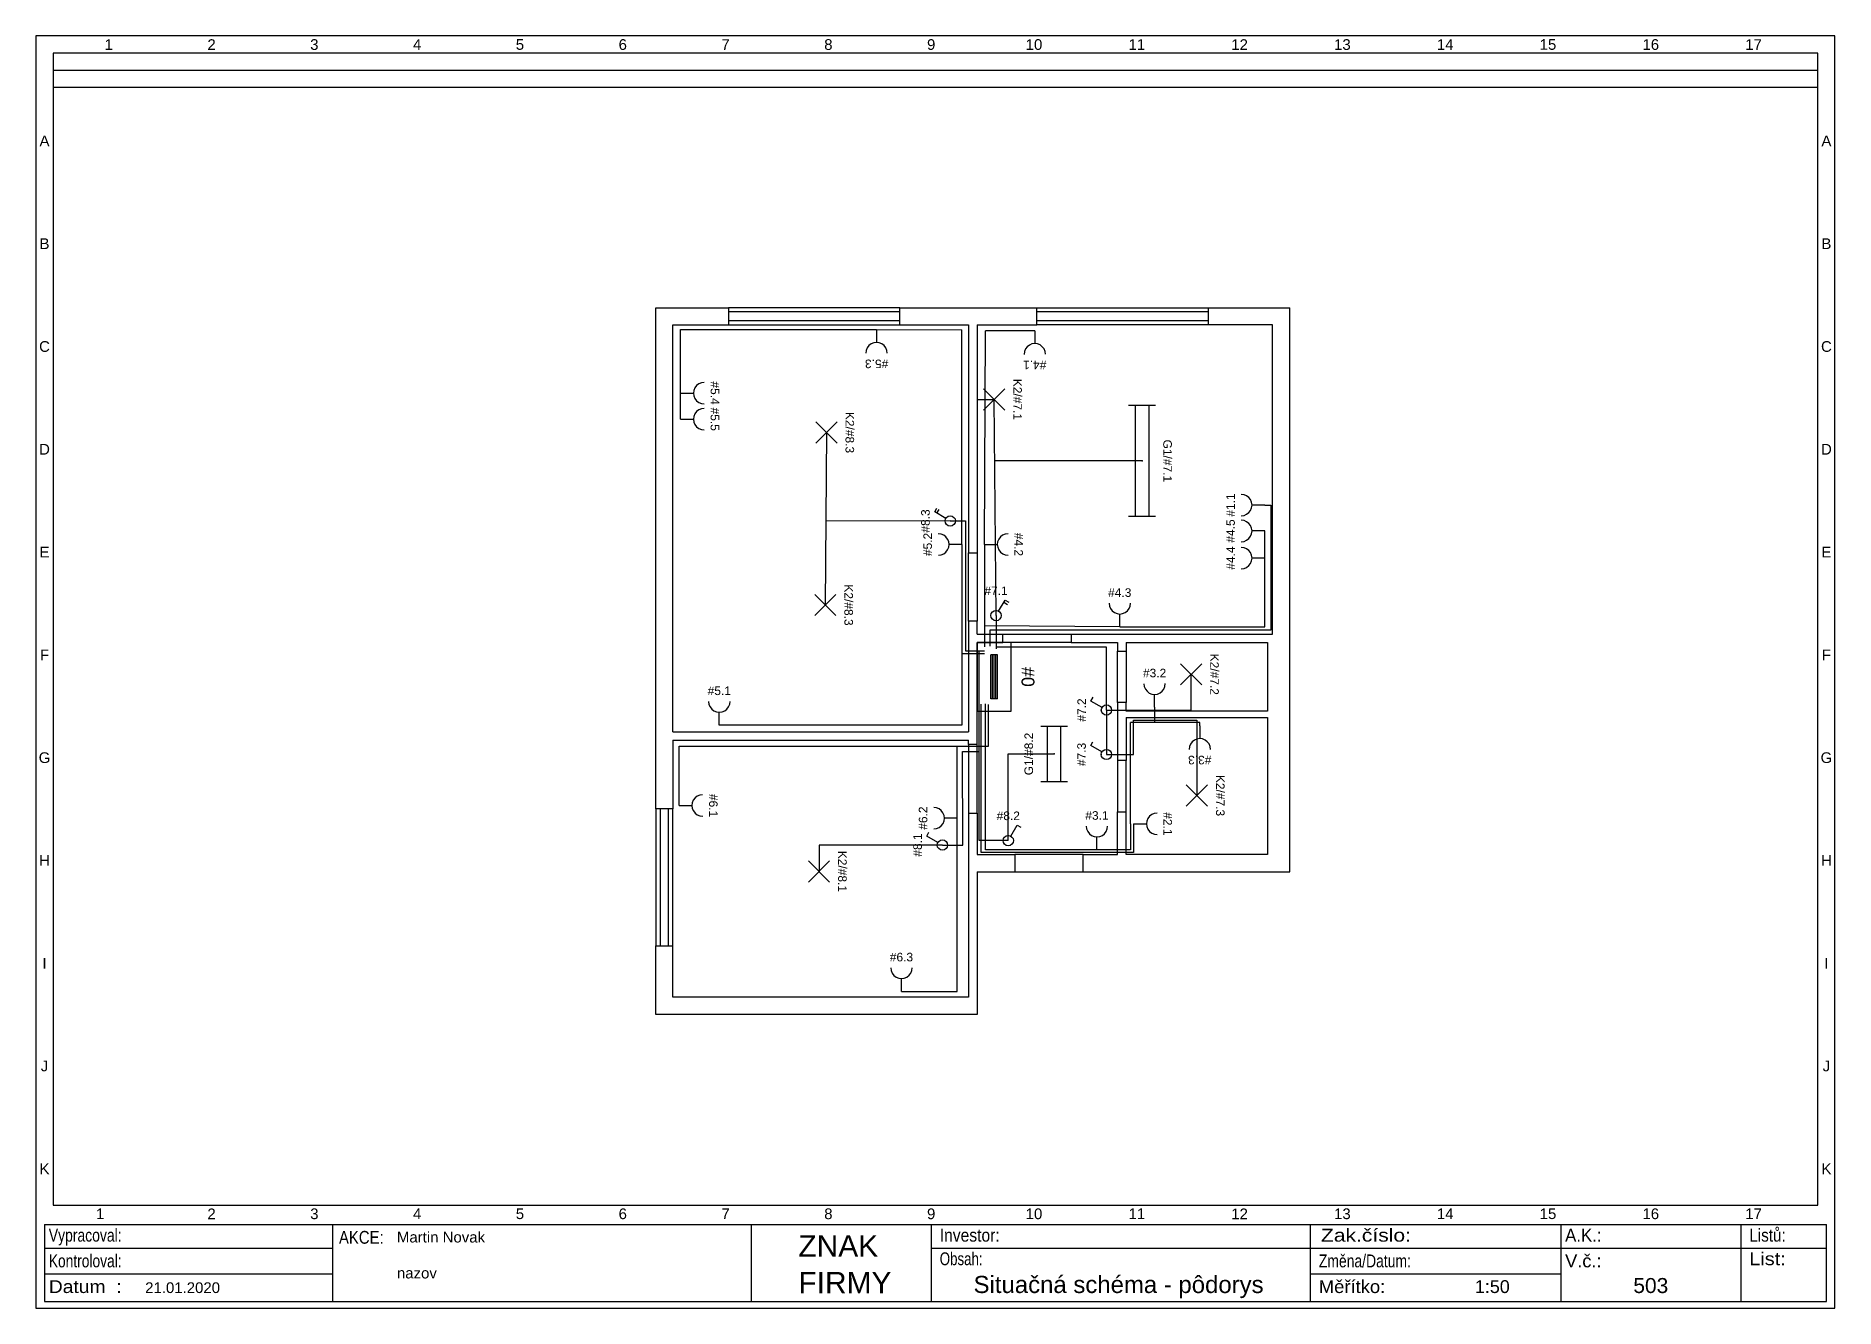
# Model space of a CAD drawing. Header units: millimetres. Extents: x -7235 to 13765, y -6528 to 8322.
import ezdxf
from ezdxf.enums import TextEntityAlignment as Align

# ---------------------------------------------------------------- set-up
doc = ezdxf.new("R2010")
doc.units = ezdxf.units.MM
for name, color, linetype in [('dvere', 6, 'Continuous'), ('EL1', 7, 'Continuous'), ('EL2', 3, 'Continuous'), ('EL3', 4, 'Continuous'), ('FIRMA', 7, 'Continuous'), ('okna', 5, 'Continuous'), ('rozvody', 1, 'Continuous'), ('RÁMEČEK', 3, 'Continuous'), ('svetlarozvody', 2, 'Continuous')]:
    doc.layers.add(name, color=color, linetype=linetype)
doc.styles.get("Standard").update_dxf_attribs({"font": 'arial.ttf'})

# ---------------------------------------------------------------- blocks, each defined once
blk = doc.blocks.new('ELJR11')
at = {"layer": 'EL2', "linetype": 'Continuous'}
for p, q in [((0.821573, 0.597184), (0.178427, 0.597184)), ((0.178427, 0.597184), (0.178427, 0.399725)), ((0.821573, 0.549328), (0.178427, 0.549328)), ((0.821573, 0.597184), (0.821573, 0.399725)), ((0.821573, 0.499748), (0.178427, 0.499748)), ((0.821573, 0.45103), (0.178427, 0.45103)), ((0.821573, 0.399725), (0.178427, 0.399725))]:
    blk.add_line(p, q, dxfattribs=at)
at = {"layer": 'EL3', "linetype": 'Continuous'}
for p, q in [((1, 1), (0, 1)), ((0, 1), (0, 0)), ((1, 0), (1, 1)), ((0, 0), (1, 0))]:
    blk.add_line(p, q, dxfattribs=at)
at = {"layer": 'EL1', "linetype": 'Continuous', "flags": 1}
blk.add_attdef('ZARIZENI', (0.5, 0.5), '', height=0.2, dxfattribs=at)
at = {"layer": 'EL2'}
blk.add_attdef('POPIS', text='', height=0.3, dxfattribs=at).set_placement((0.5, 1.3), align=Align.CENTER)
blk = doc.blocks.new('ELJZ1')
at = {"layer": 'EL2', "linetype": 'Continuous'}
blk.add_line((0, 0), (0, 3), dxfattribs=at)
blk.add_arc((0, 5.5), 2.5, 180, 0.4405, dxfattribs=at)
at = {"layer": 'EL1', "linetype": 'Continuous', "flags": 8}
blk.add_attdef('POPIS', text='', height=2, dxfattribs=at).set_placement((0, 8), align=Align.MIDDLE)
at = {"layer": 'EL1', "linetype": 'Continuous', "flags": 1}
blk.add_attdef('ZARIZENI', (0, 2.4), '', height=2, dxfattribs=at)
at = {"layer": 'EL1', "flags": 8}
blk.add_attdef('DRUH', (3, 3.5), '', height=1.7, dxfattribs=at)
blk = doc.blocks.new('ELJQ1')
at = {"linetype": 'Continuous'}
blk.add_point((0, 2.4), dxfattribs=at)
at = {"layer": 'EL2', "linetype": 'Continuous'}
for p, q in [((0.6, 2.239246), (2.099998, 4.837314)), ((2.099998, 4.837314), (2.96603, 4.337314))]:
    blk.add_line(p, q, dxfattribs=at)
blk.add_circle((0, 1.2), 1.2, dxfattribs=at)
at = {"layer": 'EL1', "linetype": 'Continuous', "flags": 8}
blk.add_attdef('POPIS', text='', height=2, dxfattribs=at).set_placement((0, 7), align=Align.MIDDLE)
at = {"layer": 'EL1', "linetype": 'Continuous', "flags": 1}
blk.add_attdef('ZARIZENI', (0, 1.2), '', height=2, dxfattribs=at)
at = {"layer": 'EL1', "flags": 8}
blk.add_attdef('DRUH', (2, 0.5), '', height=1.7, dxfattribs=at)
blk = doc.blocks.new('ELJL33')
at = {"layer": 'EL3', "linetype": 'Continuous'}
for p, q in [((-2.474874, -2.474874), (2.474874, 2.474874)), ((-2.474874, 2.474874), (2.474874, -2.474874))]:
    blk.add_line(p, q, dxfattribs=at)
at = {"layer": 'EL1', "flags": 8}
blk.add_attdef('POPIS', text='', height=2, dxfattribs=at).set_placement((0, 5.5), align=Align.MIDDLE)
at = {"layer": 'EL1', "linetype": 'Continuous', "flags": 1}
blk.add_attdef('SVITIDLO', (0, 0), '', height=2, dxfattribs=at)
blk = doc.blocks.new('ELJL12')
at = {"layer": 'EL3', "linetype": 'Continuous'}
for p, q in [((-3.25, -1.56), (-3.25, 1.56)), ((-3.25, 0.78), (3.25, 0.78)), ((3.25, 1.56), (3.25, -1.56)), ((-3.25, -0.78), (3.25, -0.78))]:
    blk.add_line(p, q, dxfattribs=at)
at = {"layer": 'EL3'}
blk.add_point((0, 0), dxfattribs=at)
at = {"layer": 'EL1', "flags": 8}
blk.add_attdef('POPIS', text='', height=1, dxfattribs=at).set_placement((0, 3), align=Align.MIDDLE)
at = {"layer": 'EL1', "linetype": 'Continuous', "flags": 1}
blk.add_attdef('SVITIDLO', (0, 0), '', height=2, dxfattribs=at)
blk = doc.blocks.new('ELJQ26')
at = {"layer": 'EL2', "linetype": 'Continuous'}
for p, q in [((0.6, 2.239246), (2.099998, 4.837314)), ((1.799998, 4.317699), (2.66603, 3.817699)), ((2.099998, 4.837314), (2.96603, 4.337314))]:
    blk.add_line(p, q, dxfattribs=at)
blk.add_circle((0, 1.2), 1.2, dxfattribs=at)
blk.add_point((0, 2.4), dxfattribs=at)
at = {"layer": 'EL1', "linetype": 'Continuous', "flags": 8}
blk.add_attdef('POPIS', text='', height=2, dxfattribs=at).set_placement((0, 7), align=Align.MIDDLE)
at = {"layer": 'EL1', "linetype": 'Continuous', "flags": 1}
blk.add_attdef('ZARIZENI', (0, 1.2), '', height=2, dxfattribs=at)
at = {"layer": 'EL1', "flags": 8}
blk.add_attdef('DRUH', (2, 0.5), '', height=1.7, dxfattribs=at)
blk = doc.blocks.new('ELJL35')
at = {"layer": 'EL3', "linetype": 'Continuous'}
for p, q in [((-2.474874, 6.474874), (2.474874, 1.525126)), ((-2.474874, 1.525126), (2.474874, 6.474874)), ((-2, 0), (2, 0)), ((0, 0), (0, 4))]:
    blk.add_line(p, q, dxfattribs=at)
at = {"layer": 'EL1', "flags": 8}
blk.add_attdef('POPIS', text='', height=2, dxfattribs=at).set_placement((0, 9.5), align=Align.MIDDLE)
at = {"layer": 'EL1', "linetype": 'Continuous', "flags": 1}
blk.add_attdef('SVITIDLO', (0, 4), '', height=2, dxfattribs=at)
blk = doc.blocks.new('ELJL2')
at = {"layer": 'EL3', "linetype": 'Continuous'}
for p, q in [((-6.5, -1.56), (-6.5, 1.56)), ((-6.5, 0.78), (6.5, 0.78)), ((6.5, 1.56), (6.5, -1.56)), ((-6.5, -0.78), (6.5, -0.78))]:
    blk.add_line(p, q, dxfattribs=at)
at = {"layer": 'EL3'}
blk.add_point((0, 0), dxfattribs=at)
at = {"layer": 'EL1', "flags": 8}
blk.add_attdef('POPIS', text='', height=1, dxfattribs=at).set_placement((0, 3), align=Align.MIDDLE)
at = {"layer": 'EL1', "linetype": 'Continuous', "flags": 1}
blk.add_attdef('SVITIDLO', (0, 0), '', height=2, dxfattribs=at)
blk = doc.blocks.new('a3_pole')
at = {"layer": 'RÁMEČEK', "linetype": 'Continuous'}
for p, q in [((-418, 19.5), (-2, 19.5)), ((-253, 19.5), (-253, 1.5)), ((-211, 19.5), (-211, 1.5)), ((-122.5, 19.5), (-122.5, 1.5)), ((-64, 19.5), (-64, 1.5)), ((-22, 19.5), (-22, 1.5))]:
    blk.add_line(p, q, dxfattribs=at)
at = {"layer": 'RÁMEČEK'}
blk.add_line((-350.75, 19.5), (-350.75, 1.5), dxfattribs=at)
for points in [[(-420, 0), (0, 0), (0, 297), (-420, 297)], [(-416, 293), (-416, 24), (-4, 24), (-4, 293)]]:
    blk.add_lwpolyline(points, close=True, dxfattribs=at)
at = {"layer": 'RÁMEČEK', "color": 7, "linetype": 'Continuous'}
for points in [[(-416, 289), (-4, 289)], [(-4, 285), (-416, 285)], [(-418, 14), (-350.75, 14)], [(-122.5, 14), (-64, 14)], [(-418, 8), (-350.75, 8)], [(-122.5, 8), (-64, 8)]]:
    blk.add_lwpolyline(points, dxfattribs=at)
at = {"layer": 'RÁMEČEK', "linetype": 'Continuous'}
for points in [[(-418, 19.5), (-418, 1.5), (-2, 1.5), (-2, 19.5)], [(-64, 14), (-22, 14)], [(-22, 14), (-2, 14)]]:
    blk.add_lwpolyline(points, dxfattribs=at)
at = {"layer": 'RÁMEČEK'}
blk.add_lwpolyline([(-211, 14), (-122.5, 14)], dxfattribs=at)
at = {"layer": 'FIRMA', "color": 7, "linetype": 'Continuous'}
for s, p in [('ZNAK', (-242, 12)), ('FIRMY', (-242, 3.428571))]:
    blk.add_text(s, height=5, dxfattribs=at).set_placement(p)
at = {"layer": 'RÁMEČEK', "color": 7, "linetype": 'Continuous'}
for s, p in [('1', (-403, 295)), ('2', (-379, 295)), ('3', (-355, 295)), ('4', (-331, 295)), ('5', (-307, 295)), ('6', (-283, 295)), ('7', (-259, 295)), ('8', (-235, 295)), ('9', (-211, 295)), ('10', (-187, 295)), ('11', (-163, 295)), ('12', (-139, 295)), ('13', (-115, 295)), ('14', (-91, 295)), ('15', (-67, 295)), ('16', (-43, 295)), ('17', (-19, 295)), ('A', (-418, 272.5)), ('A', (-2, 272.5)), ('B', (-418, 248.5)), ('B', (-2, 248.5)), ('C', (-418, 224.5)), ('C', (-2, 224.5)), ('D', (-418, 200.5)), ('D', (-2, 200.5)), ('E', (-418, 176.5)), ('E', (-2, 176.5)), ('F', (-418, 152.5)), ('F', (-2, 152.5)), ('G', (-418, 128.5)), ('G', (-2, 128.5)), ('H', (-418, 104.5)), ('H', (-2, 104.5)), ('I', (-418, 80.5)), ('I', (-2, 80.5)), ('J', (-418, 56.5)), ('J', (-2, 56.5)), ('K', (-418, 32.5)), ('K', (-2, 32.5)), ('1', (-405, 22)), ('2', (-379, 22)), ('3', (-355, 22)), ('4', (-331, 22)), ('5', (-307, 22)), ('6', (-283, 22)), ('7', (-259, 22)), ('8', (-235, 22)), ('9', (-211, 22)), ('10', (-187, 22)), ('11', (-163, 22)), ('12', (-139, 22)), ('13', (-115, 22)), ('14', (-91, 22)), ('15', (-67, 22)), ('16', (-43, 22)), ('17', (-19, 22))]:
    blk.add_text(s, height=2.5, dxfattribs=at).set_placement(p, align=Align.MIDDLE)
for s, width, p, p2 in [('Vypracoval:', 0.776386, (-417, 15.5), (-400, 15.5)), ('AKCE:', 0.828991, (-349.25462, 15), (-338.828334, 15)), ('Investor:', 0.871064, (-209, 15.5), (-195, 15.5)), ('Zak.číslo:', 1.17106, (-120, 15.5), (-99, 15.5)), ('A.K.:', 0.935721, (-63, 15.5), (-54.5, 15.5)), ('Listů:', 0.848553, (-20, 15.5), (-11.5, 15.5)), ('Kontroloval:', 0.768131, (-417, 9.5), (-400, 9.5)), ('Obsah:', 0.740068, (-209, 10), (-199, 10)), ('Změna/Datum:', 0.775719, (-120.5, 9.5), (-99, 9.5)), ('V.č.:', 1.013831, (-63, 9.5), (-54.5, 9.5)), ('List:', 1.105875, (-20, 10), (-11.5, 10)), ('Datum  :', 1.073438, (-417, 3.5), (-400, 3.5)), ('Měřítko:', 1.023974, (-120.5, 3.5), (-105, 3.5))]:
    blk.add_text(s, height=3, dxfattribs=dict(at, width=width)).set_placement(p, p2, align=Align.FIT)
for tag, p, height in [('VYP', (-394.5, 15.5), 2.5), ('RADEK_1', (-335.724175, 15.3), 2.5), ('INVESTOR', (-191.5, 15.5), 2), ('RADEK_2', (-335.724175, 11.109185), 2.5), ('KONT', (-394.5, 9.5), 2.5), ('RADEK_3', (-335.724175, 6.909185), 2.5), ('DATE', (-394.5, 3.5), 2.5), ('RADEK_4', (-335.724175, 2.709185), 2.5)]:
    blk.add_attdef(tag, p, '', height=height, dxfattribs=at)
for tag, p in [('ZC', (-80, 15.5)), ('ZMENA', (-80, 9.5)), ('MERITKO', (-80, 3.5))]:
    blk.add_attdef(tag, text='', height=3, dxfattribs=at).set_placement(p, align=Align.CENTER)
at = {"layer": 'RÁMEČEK', "linetype": 'Continuous'}
for tag, height, p in [('AC', 3.5, (-39.25, 15)), ('OBSAH', 4, (-167.25, 3.5)), ('VC', 3.5, (-43, 3.5))]:
    blk.add_attdef(tag, text='', height=height, dxfattribs=at).set_placement(p, align=Align.CENTER)
at = {"layer": 'RÁMEČEK', "color": 7, "linetype": 'Continuous'}
blk.add_attdef('LISTU', text='', height=2.5, dxfattribs=at).set_placement((-4, 15.5), align=Align.RIGHT)
at = {"layer": 'RÁMEČEK', "linetype": 'Continuous'}
blk.add_attdef('LIST', text='', height=4, dxfattribs=at).set_placement((-4, 3.5), align=Align.RIGHT)

msp = doc.modelspace()

# ---------------------------------------------------------------- linework, layer by layer
for p, q in [((0, 5150), (850, 5150)), ((0, -700), (0, 5150)), ((2850, 5150), (4450, 5150)), ((6450, 5150), (7400, 5150)), ((7400, -1435), (7400, 5150)), ((200, 200), (200, 4950)), ((200, 4950), (850, 4950)), ((2850, 4950), (3650, 4950)), ((3650, 4950), (3650, 2290)), ((3750, 4950), (4450, 4950)), ((3750, 4950), (3750, 2290)), ((7200, 4950), (6450, 4950)), ((7200, 1340), (7200, 4950)), ((3650, 1490), (3650, 200)), ((3750, 1340), (3750, 1490)), ((3750, 1340), (4050, 1340)), ((4850, 1340), (7200, 1340)), ((3750, 1240), (4050, 1240)), ((3750, 50), (3750, 1240)), ((4850, 1240), (5390, 1240)), ((5390, 1240), (5390, 1140)), ((5490, 1240), (7140, 1240)), ((5490, 1240), (5490, 1140)), ((7140, 1240), (7140, 440)), ((5390, 540), (5390, -135)), ((5490, 440), (5490, 540)), ((7140, 440), (5490, 440)), ((5490, 365), (7140, 365)), ((5490, 365), (5490, -135)), ((7140, 365), (7140, -1235)), ((200, 200), (3650, 200)), ((200, 100), (3650, 100)), ((200, 100), (200, -700)), ((3650, 50), (3650, 100)), ((3650, -750), (3650, -2900)), ((3750, -750), (3750, -1235)), ((5390, -1235), (5390, -735)), ((5490, -1235), (5490, -735)), ((3750, -1235), (4190, -1235)), ((4990, -1235), (5390, -1235)), ((7140, -1235), (5490, -1235)), ((3750, -1435), (3750, -3100)), ((3750, -1435), (4190, -1435)), ((4990, -1435), (7400, -1435)), ((0, -3100), (0, -2300)), ((200, -2900), (200, -2300)), ((3650, -2900), (200, -2900)), ((3750, -3100), (0, -3100))]:
    msp.add_line(p, q)
at = {"layer": 'dvere'}
for p, q in [((3650, 1490), (3650, 2290)), ((3650, 2290), (3750, 2290)), ((3750, 2290), (3750, 1490)), ((3750, 1490), (3650, 1490)), ((4050, 1340), (4850, 1340)), ((4050, 1240), (4050, 1340)), ((4850, 1340), (4850, 1240)), ((4850, 1240), (4050, 1240)), ((5390, 540), (5390, 1140)), ((5390, 1140), (5490, 1140)), ((5490, 1140), (5490, 540)), ((5490, 540), (5390, 540)), ((3650, 50), (3650, -750)), ((3750, 50), (3650, 50)), ((3750, -750), (3750, 50)), ((5490, -135), (5390, -135)), ((5390, -135), (5390, -735)), ((5490, -735), (5490, -135)), ((3650, -750), (3750, -750)), ((5390, -735), (5490, -735)), ((4990, -1235), (4190, -1235)), ((4190, -1235), (4190, -1435)), ((4990, -1435), (4990, -1235)), ((4190, -1435), (4990, -1435))]:
    msp.add_line(p, q, dxfattribs=at)
at = {"layer": 'okna'}
for p, q in [((2850, 5150), (850, 5150)), ((850, 5150), (850, 4950)), ((2850, 5100), (850, 5100)), ((2850, 4950), (2850, 5150)), ((4450, 4950), (4450, 5150)), ((4450, 5150), (6450, 5150)), ((6450, 5100), (4450, 5100)), ((6450, 5150), (6450, 4950)), ((850, 5000), (2850, 5000)), ((850, 4950), (2850, 4950)), ((4450, 5000), (6450, 5000)), ((6450, 4950), (4450, 4950)), ((200, -700), (0, -700)), ((0, -700), (0, -2300)), ((50, -700), (50, -2300)), ((150, -2300), (150, -700)), ((200, -2300), (200, -700)), ((0, -2300), (200, -2300))]:
    msp.add_line(p, q, dxfattribs=at)
at = {"layer": 'rozvody'}
for p, q in [((290, 4153), (290, 4894)), ((290, 4894), (2578, 4894)), ((2578, 4894), (3574, 4890)), ((3574, 2386), (3574, 4890)), ((3837, 2386), (3851, 4880)), ((4424, 4881), (3851, 4880)), ((290, 3848), (290, 4153)), ((7110, 2846), (7180, 2846)), ((7180, 2846), (7180, 1386)), ((7110, 2227), (7110, 2543)), ((3574, 2386), (3574, 1114)), ((3837, 2386), (3837, 1192)), ((7110, 1424), (7110, 2227)), ((5416, 1424), (3837, 1434)), ((7180, 1386), (3899, 1386)), ((3899, 1386), (3899, 1197)), ((5416, 1424), (7110, 1424)), ((3574, 1114), (3837, 1114)), ((3574, 1114), (3574, 277)), ((3799, -1210), (3799, 522)), ((3848, 31), (3848, 526)), ((3883, 31), (3883, 516)), ((5823, 485), (5823, 307)), ((3574, 277), (742, 277)), ((5540, -876), (5540, 307)), ((6350, 307), (5540, 307)), ((6350, 269), (6350, 307)), ((272, -662), (272, 31)), ((272, 31), (3520, 31)), ((3520, -809), (3520, 31)), ((3520, 31), (3883, 31)), ((3848, -1178), (3848, 31)), ((3520, -2831), (3520, -809)), ((5540, -876), (5540, -1178)), ((5577, -876), (5577, -1210)), ((5577, -1210), (3799, -1210)), ((5150, -1178), (3848, -1178)), ((5540, -1178), (5150, -1178)), ((2868, -2831), (3520, -2831))]:
    msp.add_line(p, q, dxfattribs=at)
at = {"layer": 'svetlarozvody'}
for p, q in [((3972, 1555), (3950, 4079)), ((1992, 3693), (1979, 1679)), ((5676, 3362), (3956, 3361)), ((3438, 2660), (1985, 2659)), ((3438, 2660), (3614, 2660)), ((3614, 2660), (3614, 1144)), ((3972, 1555), (3972, 1555)), ((3972, 1555), (3972, 1166)), ((3614, 1144), (3837, 1144)), ((3774, -1072), (3774, 1144)), ((5261, 1185), (3972, 1185)), ((5261, 453), (5261, 1185)), ((6249, 453), (6249, 870)), ((5261, 453), (5260, -66)), ((5261, 453), (6249, 453)), ((5575, -66), (5575, 333)), ((5575, 333), (6317, 333)), ((6317, 333), (6317, -545)), ((3586, -1123), (3579, -32)), ((3579, -32), (3774, -32)), ((4115, -1072), (4115, -60)), ((4115, -60), (4652, -60)), ((5260, -66), (5575, -66)), ((3346, -1123), (1906, -1123)), ((1906, -1123), (1906, -1431)), ((3346, -1123), (3586, -1123)), ((4115, -1072), (3774, -1072))]:
    msp.add_line(p, q, dxfattribs=at)

# ---------------------------------------------------------------- block references
at = {"layer": 'EL1', "xscale": 50, "yscale": 50, "zscale": 50}
msp.add_blockref('a3_pole', (13765, -6528), dxfattribs=at).add_auto_attribs({'DATE': '21.01.2020', 'RADEK_1': 'Martin Novak', 'RADEK_3': 'nazov', 'OBSAH': 'Situačná schéma - pôdorys', 'MERITKO': '1:50', 'VC': '503'})
at = {"layer": 'EL3'}
for name, p, xscale, yscale, zscale, rotation, values in [('ELJL35', (3750, 4079), 50, 50, 50, 270, {'POPIS': 'K2/#7.1'}), ('ELJL2', (5676, 3362), 100, 100, 100, 270, {'POPIS': 'G1/#7.1'}), ('ELJL33', (1992, 3693), 50, 50, 50, 270, {'POPIS': 'K2/#8.3'}), ('ELJL33', (1979, 1679), 50, 50, 50, 270, {'POPIS': 'K2/#8.3'}), ('ELJL33', (6249, 870), 50, 50, 50, 270, {'POPIS': 'K2/#7.2'}), ('ELJL12', (4652, -60), 100, 100, 100, 89.99999999999999, {'POPIS': 'G1/#8.2'}), ('ELJL33', (6317, -545), 50, 50, 50, 270, {'POPIS': 'K2/#7.3'}), ('ELJL33', (1906, -1431), 50, 50, 50, 270, {'POPIS': 'K2/#8.1'})]:
    msp.add_blockref(name, p, dxfattribs=dict(at, xscale=xscale, yscale=yscale, zscale=zscale, rotation=rotation)).add_auto_attribs(values)
at = {"layer": 'okna', "color": 0, "xscale": 50, "yscale": 50, "zscale": 50, "rotation": 180}
msp.add_blockref('ELJZ1', (2578, 4894), dxfattribs=at).add_auto_attribs({'POPIS': '#5.3'})
at = {"layer": 'okna', "xscale": 50, "yscale": 50, "zscale": 50}
for p, rotation, values in [((4424, 4881), 180, {'POPIS': '#4.1'}), ((290, 4153), 270, {'POPIS': '#5.4'}), ((290, 3848), 270, {'POPIS': '#5.5'}), ((7110, 2846), 90, {'POPIS': '#1.1'}), ((3837, 2386), 270, {'POPIS': '#4.2'}), ((7110, 2543), 90, {'POPIS': '#4.5'}), ((3574, 2386), 90, {'POPIS': '#5.2'}), ((7110, 2227), 90, {'POPIS': '#4.4'}), ((6350, 269), 180, {'POPIS': '#3.3'}), ((272, -662), 270, {'POPIS': '#6.1'}), ((3520, -809), 90, {'POPIS': '#6.2'}), ((5577, -876), 270, {'POPIS': '#2.1'})]:
    msp.add_blockref('ELJZ1', p, dxfattribs=dict(at, rotation=rotation)).add_auto_attribs(values)
for p, values in [((5416, 1424), {'POPIS': '#4.3'}), ((5823, 485), {'POPIS': '#3.2'}), ((742, 277), {'POPIS': '#5.1'}), ((2868, -2831), {'POPIS': '#6.3'})]:
    msp.add_blockref('ELJZ1', p, dxfattribs=at).add_auto_attribs(values)
at = {"layer": 'okna'}
ref = msp.add_blockref('ELJR11', (3750, 1240), dxfattribs=dict(at, xscale=800, yscale=400, rotation=270))
ref.add_attrib('POPIS', '#0', dxfattribs={"layer": 'EL2', "color": 12, "height": 150, "rotation": 270}).set_placement((4270, 840), align=Align.CENTER)
at = {"layer": 'rozvody', "xscale": 50, "yscale": 50, "zscale": 50}
msp.add_blockref('ELJZ1', (5150, -1178), dxfattribs=at).add_auto_attribs({'POPIS': '#3.1'})
at = {"layer": 'svetlarozvody', "xscale": 50, "yscale": 50, "zscale": 50, "rotation": 90}
for name, p, values in [('ELJQ26', (3498, 2660), {'POPIS': '#8.3'}), ('ELJQ1', (5321, 453), {'POPIS': '#7.2'}), ('ELJQ1', (5320, -66), {'POPIS': '#7.3'}), ('ELJQ1', (3406, -1123), {'POPIS': '#8.1'})]:
    msp.add_blockref(name, p, dxfattribs=at).add_auto_attribs(values)
at = {"layer": 'svetlarozvody', "xscale": 50, "yscale": 50, "zscale": 50}
for name, p, values in [('ELJQ26', (3972, 1495), {'POPIS': '#7.1'}), ('ELJQ1', (4115, -1132), {'POPIS': '#8.2'})]:
    msp.add_blockref(name, p, dxfattribs=at).add_auto_attribs(values)

doc.saveas('drawing.dxf')
